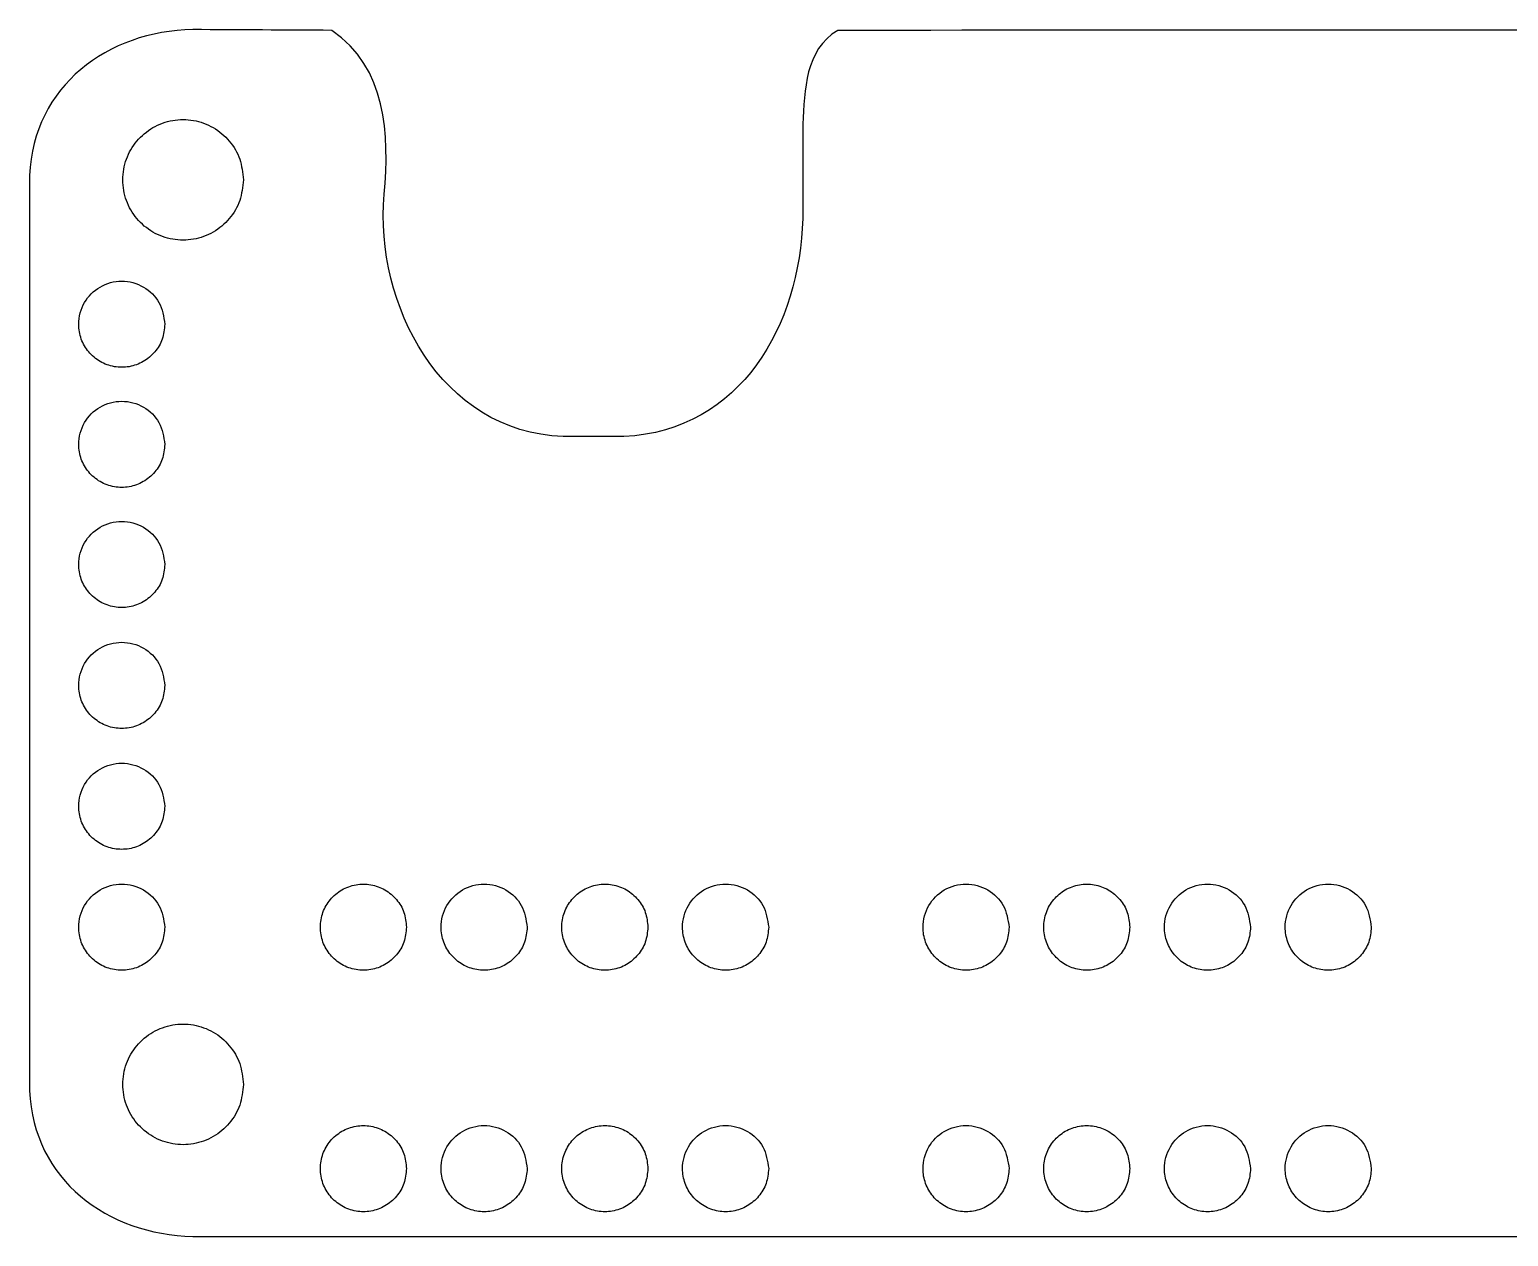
# Model space of a CAD drawing. Extents: x 95 to 331, y 960 to 1056.
# Drawn here: x 95.2 to 213, y 960 to 1056.1 of the extents above; entities that cross this region are included whole.
import ezdxf

# ---------------------------------------------------------------- set-up
doc = ezdxf.new("R2010")
doc.units = 0
doc.layers.add('drawing', color=7, linetype='CONTINUOUS')

msp = doc.modelspace()

# ---------------------------------------------------------------- linework, layer by layer
at = {"layer": 'drawing', "color": 1}
for points in [[(112.269827, 1044.101204)], [(106.013616, 1032.608542)], [(106.013616, 1023.046904)], [(106.013616, 1013.485259)], [(106.013616, 1003.861058)], [(106.013616, 994.236801)], [(106.013616, 984.612518)], [(125.262153, 984.612518)], [(134.878394, 984.612518)], [(144.494631, 984.612518)], [(154.110867, 984.612518)], [(173.262157, 984.612518)], [(182.878394, 984.612518)], [(192.494646, 984.612518)], [(202.110871, 984.612518)], [(112.269827, 972.101182)], [(125.262153, 965.394402)], [(134.878394, 965.394402)], [(144.494631, 965.394402)], [(154.110867, 965.394402)], [(173.262157, 965.394402)], [(182.878394, 965.394402)], [(192.494646, 965.394402)], [(202.110871, 965.394402)]]:
    msp.add_lwpolyline(points, close=True, dxfattribs=at)
msp.add_lwpolyline([(142.58008, 1023.664218), (137.73828, 1023.664218)], dxfattribs=at)
for points in [[(108.24805, 1056.060703), (101.47995, 1055.96041), (95.535468, 1051.572064), (95.242186, 1044.453279)], [(119.32585, 1055.99808), (115.63325, 1056.01895), (111.94065, 1056.03983), (108.24805, 1056.0607)], [(123.47682, 1042.948829), (123.92619, 1047.725269), (123.67706, 1053.013251), (119.32585, 1055.99808)], [(159.61324, 1055.99808), (156.9696, 1054.421979), (157.00256, 1051.234613), (156.82617, 1048.543124)], [(317.81641, 1056.060703), (265.08202, 1056.039833), (212.34763, 1056.018953), (159.61324, 1055.998083)], [(105.069826, 1048.258126), (105.555853, 1048.538722), (106.09163, 1048.733209), (106.644299, 1048.829752)], [(106.644299, 1048.829752), (107.189057, 1048.924913), (107.750227, 1048.924913), (108.295354, 1048.829752)], [(108.295354, 1048.829752), (108.848395, 1048.733209), (109.384925, 1048.538722), (109.869826, 1048.258127)], [(156.82617, 1048.543124), (156.82617, 1046.037265), (156.82617, 1043.531405), (156.82617, 1041.025546)], [(102.96202, 1045.75055), (103.152028, 1046.269973), (103.432723, 1046.756144), (103.787548, 1047.180407)], [(103.787548, 1047.180407), (104.147525, 1047.610828), (104.583801, 1047.977531), (105.069826, 1048.258126)], [(109.869826, 1048.258127), (110.354729, 1047.977531), (110.788005, 1047.610828), (111.152106, 1047.180405)], [(111.152106, 1047.180405), (111.510996, 1046.756144), (111.802677, 1046.269974), (111.977631, 1045.750552)], [(102.669826, 1044.101205), (102.669826, 1044.662395), (102.769253, 1045.223585), (102.96202, 1045.75055)], [(111.977631, 1045.750552), (112.155125, 1045.223587), (112.212476, 1044.662396), (112.269827, 1044.101204)], [(95.242186, 1044.453279), (95.242186, 1020.171375), (95.242186, 995.889475), (95.242186, 971.607575)], [(102.962021, 1042.451857), (102.769254, 1042.978823), (102.669826, 1043.540014), (102.669826, 1044.101205)], [(112.269827, 1044.101204), (112.212476, 1043.540013), (112.155125, 1042.978823), (111.977632, 1042.451859)], [(103.787547, 1041.022004), (103.432722, 1041.446265), (103.152028, 1041.932435), (102.962021, 1042.451857)], [(111.977632, 1042.451859), (111.802678, 1041.932436), (111.510996, 1041.446265), (111.152105, 1041.022003)], [(137.73828, 1023.664218), (127.94523, 1024.041146), (122.74985, 1034.167747), (123.47682, 1042.948829)], [(105.069828, 1039.944282), (104.583801, 1040.224877), (104.147524, 1040.591581), (103.787547, 1041.022004)], [(111.152105, 1041.022003), (110.788004, 1040.59158), (110.354729, 1040.224877), (109.869826, 1039.944282)], [(156.82617, 1041.025546), (156.58449, 1032.613576), (151.98508, 1024.143674), (142.58008, 1023.664218)], [(106.644298, 1039.372657), (106.09163, 1039.4692), (105.555854, 1039.663687), (105.069828, 1039.944282)], [(108.295354, 1039.372657), (107.750227, 1039.277495), (107.189056, 1039.277495), (106.644298, 1039.372657)], [(109.869826, 1039.944282), (109.384925, 1039.663687), (108.848395, 1039.4692), (108.295354, 1039.372657)], [(99.622952, 1034.339448), (99.918181, 1034.846353), (100.346417, 1035.274327), (100.853269, 1035.569765)], [(100.853269, 1035.569765), (101.375612, 1035.874233), (101.98145, 1036.03794), (102.584173, 1036.037984)], [(102.584173, 1036.037984), (103.186896, 1036.038028), (103.786504, 1035.874409), (104.315079, 1035.569764)], [(104.315079, 1035.569764), (104.827975, 1035.274156), (105.27399, 1034.845764), (105.545397, 1034.339447)], [(99.154732, 1032.608544), (99.155709, 1033.210819), (99.318699, 1033.817049), (99.622952, 1034.339448)], [(105.545397, 1034.339447), (105.8251, 1033.817654), (105.919359, 1033.2131), (106.013616, 1032.608542)], [(99.363495, 1031.43014), (99.225596, 1031.806369), (99.15408, 1032.206575), (99.154732, 1032.608544)], [(106.013616, 1032.608542), (105.972643, 1032.207591), (105.931668, 1031.806639), (105.804854, 1031.43014)], [(99.953307, 1030.408553), (99.699843, 1030.711747), (99.49942, 1031.059295), (99.363495, 1031.43014)], [(105.804854, 1031.43014), (105.679856, 1031.059029), (105.471457, 1030.711677), (105.215041, 1030.408555)], [(100.869453, 1029.638557), (100.52219, 1029.839013), (100.210452, 1030.100957), (99.953307, 1030.408553)], [(101.994362, 1029.230151), (101.599501, 1029.299133), (101.216715, 1029.438101), (100.869453, 1029.638557)], [(104.298895, 1029.638557), (103.95245, 1029.438082), (103.569119, 1029.299129), (103.173988, 1029.230151)], [(105.215041, 1030.408555), (104.954902, 1030.101032), (104.645341, 1029.839033), (104.298895, 1029.638557)], [(103.173988, 1029.230151), (102.784512, 1029.162161), (102.383571, 1029.162157), (101.994362, 1029.230151)], [(99.622952, 1024.77781), (99.918181, 1025.284716), (100.346417, 1025.712689), (100.853269, 1026.008127)], [(100.853269, 1026.008127), (101.375612, 1026.312595), (101.98145, 1026.476303), (102.584173, 1026.476347)], [(102.584173, 1026.476347), (103.186896, 1026.476391), (103.786504, 1026.312771), (104.315079, 1026.008126)], [(104.315079, 1026.008126), (104.827975, 1025.712518), (105.27399, 1025.284126), (105.545397, 1024.777809)], [(99.154732, 1023.046906), (99.155709, 1023.649181), (99.318699, 1024.255411), (99.622952, 1024.77781)], [(105.545397, 1024.777809), (105.8251, 1024.256017), (105.919359, 1023.651462), (106.013616, 1023.046904)], [(99.363495, 1021.868502), (99.225596, 1022.244731), (99.15408, 1022.644938), (99.154732, 1023.046906)], [(106.013616, 1023.046904), (105.972643, 1022.645953), (105.931668, 1022.245001), (105.804854, 1021.868502)], [(99.953307, 1020.846916), (99.699843, 1021.150109), (99.49942, 1021.497658), (99.363495, 1021.868502)], [(105.804854, 1021.868502), (105.679856, 1021.497391), (105.471457, 1021.150039), (105.215041, 1020.846917)], [(100.869453, 1020.076919), (100.52219, 1020.277376), (100.210452, 1020.53932), (99.953307, 1020.846916)], [(101.994362, 1019.668513), (101.599501, 1019.737495), (101.216715, 1019.876463), (100.869453, 1020.076919)], [(104.298895, 1020.07692), (103.95245, 1019.876444), (103.569119, 1019.737491), (103.173988, 1019.668513)], [(105.215041, 1020.846917), (104.954902, 1020.539394), (104.645341, 1020.277396), (104.298895, 1020.07692)], [(103.173988, 1019.668513), (102.784512, 1019.600523), (102.383571, 1019.600519), (101.994362, 1019.668513)], [(100.853269, 1016.446482), (101.375612, 1016.75095), (101.98145, 1016.914657), (102.584173, 1016.914701)], [(102.584173, 1016.914701), (103.186896, 1016.914745), (103.786504, 1016.751126), (104.315079, 1016.446481)], [(99.622952, 1015.216165), (99.918181, 1015.72307), (100.346417, 1016.151044), (100.853269, 1016.446482)], [(104.315079, 1016.446481), (104.827975, 1016.150872), (105.27399, 1015.722481), (105.545397, 1015.216164)], [(99.154732, 1013.485261), (99.155709, 1014.087536), (99.318699, 1014.693766), (99.622952, 1015.216165)], [(105.545397, 1015.216164), (105.8251, 1014.694371), (105.919359, 1014.089817), (106.013616, 1013.485259)], [(99.363495, 1012.306857), (99.225596, 1012.683086), (99.15408, 1013.083292), (99.154732, 1013.485261)], [(106.013616, 1013.485259), (105.972643, 1013.084307), (105.931668, 1012.683355), (105.804854, 1012.306856)], [(99.953307, 1011.28527), (99.699843, 1011.588464), (99.49942, 1011.936012), (99.363495, 1012.306857)], [(105.804854, 1012.306856), (105.679856, 1011.935746), (105.471457, 1011.588394), (105.215041, 1011.285272)], [(100.869453, 1010.515274), (100.52219, 1010.71573), (100.210452, 1010.977674), (99.953307, 1011.28527)], [(105.215041, 1011.285272), (104.954902, 1010.977749), (104.645341, 1010.71575), (104.298895, 1010.515274)], [(101.994362, 1010.106868), (101.599501, 1010.175849), (101.216715, 1010.314818), (100.869453, 1010.515274)], [(103.173988, 1010.106868), (102.784512, 1010.038877), (102.383571, 1010.038874), (101.994362, 1010.106868)], [(104.298895, 1010.515274), (103.95245, 1010.314799), (103.569119, 1010.175846), (103.173988, 1010.106868)], [(100.853269, 1006.822281), (101.375612, 1007.12675), (101.98145, 1007.290457), (102.584173, 1007.290501)], [(102.584173, 1007.290501), (103.186896, 1007.290545), (103.786504, 1007.126925), (104.315079, 1006.822281)], [(99.622952, 1005.591965), (99.918181, 1006.09887), (100.346417, 1006.526843), (100.853269, 1006.822281)], [(104.315079, 1006.822281), (104.827975, 1006.526672), (105.27399, 1006.098281), (105.545397, 1005.591964)], [(99.154732, 1003.86106), (99.155709, 1004.463335), (99.318699, 1005.069565), (99.622952, 1005.591965)], [(105.545397, 1005.591964), (105.8251, 1005.070171), (105.919359, 1004.465616), (106.013616, 1003.861058)], [(99.363495, 1002.682656), (99.225596, 1003.058885), (99.15408, 1003.459092), (99.154732, 1003.86106)], [(106.013616, 1003.861058), (105.972643, 1003.460107), (105.931668, 1003.059155), (105.804854, 1002.682656)], [(99.953307, 1001.66107), (99.699843, 1001.964264), (99.49942, 1002.311812), (99.363495, 1002.682656)], [(105.804854, 1002.682656), (105.679856, 1002.311546), (105.471457, 1001.964193), (105.215041, 1001.661072)], [(100.869453, 1000.891074), (100.52219, 1001.09153), (100.210452, 1001.353474), (99.953307, 1001.66107)], [(105.215041, 1001.661072), (104.954902, 1001.353548), (104.645341, 1001.09155), (104.298895, 1000.891074)], [(101.994362, 1000.482668), (101.599501, 1000.551649), (101.216715, 1000.690618), (100.869453, 1000.891074)], [(103.173988, 1000.482668), (102.784512, 1000.414677), (102.383571, 1000.414673), (101.994362, 1000.482668)], [(104.298895, 1000.891074), (103.95245, 1000.690599), (103.569119, 1000.551646), (103.173988, 1000.482668)], [(99.622952, 995.967708), (99.918181, 996.474613), (100.346417, 996.902586), (100.853269, 997.198024)], [(100.853269, 997.198024), (101.375612, 997.502493), (101.98145, 997.6662), (102.584173, 997.666244)], [(102.584173, 997.666244), (103.186896, 997.666288), (103.786504, 997.502668), (104.315079, 997.198024)], [(104.315079, 997.198024), (104.827975, 996.902415), (105.27399, 996.474024), (105.545397, 995.967707)], [(99.154732, 994.236803), (99.155709, 994.839078), (99.318699, 995.445308), (99.622952, 995.967708)], [(105.545397, 995.967707), (105.8251, 995.445914), (105.919359, 994.841359), (106.013616, 994.236801)], [(99.363495, 993.058399), (99.225596, 993.434628), (99.15408, 993.834835), (99.154732, 994.236803)], [(106.013616, 994.236801), (105.972643, 993.83585), (105.931668, 993.434898), (105.804854, 993.058399)], [(99.953307, 992.036813), (99.699843, 992.340007), (99.49942, 992.687555), (99.363495, 993.058399)], [(105.804854, 993.058399), (105.679856, 992.687289), (105.471457, 992.339936), (105.215041, 992.036815)], [(100.869453, 991.266817), (100.52219, 991.467273), (100.210452, 991.729217), (99.953307, 992.036813)], [(105.215041, 992.036815), (104.954902, 991.729291), (104.645341, 991.467293), (104.298895, 991.266817)], [(101.994362, 990.858411), (101.599501, 990.927392), (101.216715, 991.066361), (100.869453, 991.266817)], [(103.173988, 990.858411), (102.784512, 990.79042), (102.383571, 990.790416), (101.994362, 990.858411)], [(104.298895, 991.266817), (103.95245, 991.066342), (103.569119, 990.927389), (103.173988, 990.858411)], [(99.622952, 986.343424), (99.918181, 986.850329), (100.346417, 987.278303), (100.853269, 987.573741)], [(100.853269, 987.573741), (101.375612, 987.878209), (101.98145, 988.041916), (102.584173, 988.04196)], [(102.584173, 988.04196), (103.186896, 988.042005), (103.786504, 987.878385), (104.315079, 987.57374)], [(104.315079, 987.57374), (104.827975, 987.278132), (105.27399, 986.84974), (105.545397, 986.343423)], [(119.201845, 986.812507), (119.459038, 987.12003), (119.770742, 987.382027), (120.117992, 987.582503)], [(120.117992, 987.582503), (120.465242, 987.782978), (120.848037, 987.921933), (121.2429, 987.99091)], [(121.2429, 987.99091), (121.632113, 988.058899), (122.03305, 988.058899), (122.422525, 987.99091)], [(122.422525, 987.99091), (122.817655, 987.921933), (123.200988, 987.782978), (123.547434, 987.582502)], [(123.547434, 987.582502), (123.893879, 987.382027), (124.203438, 987.120031), (124.463576, 986.812509)], [(128.48773, 986.343424), (128.78296, 986.850329), (129.211197, 987.278303), (129.718049, 987.573741)], [(129.718049, 987.573741), (130.240392, 987.878209), (130.846229, 988.041916), (131.448951, 988.04196)], [(131.448951, 988.04196), (132.051675, 988.042005), (132.651284, 987.878385), (133.179859, 987.57374)], [(133.179859, 987.57374), (133.692755, 987.278132), (134.138768, 986.84974), (134.410175, 986.343423)], [(138.434323, 986.812507), (138.691515, 987.12003), (139.00322, 987.382027), (139.350469, 987.582503)], [(139.350469, 987.582503), (139.697719, 987.782978), (140.080514, 987.921933), (140.475378, 987.99091)], [(140.475378, 987.99091), (140.86459, 988.058899), (141.265528, 988.058899), (141.655003, 987.99091)], [(141.655003, 987.99091), (142.050133, 987.921933), (142.433465, 987.782978), (142.779911, 987.582502)], [(142.779911, 987.582502), (143.126356, 987.382027), (143.435915, 987.120031), (143.696054, 986.812509)], [(147.720204, 986.343424), (148.015433, 986.850329), (148.443671, 987.278303), (148.950522, 987.573741)], [(148.950522, 987.573741), (149.472866, 987.878209), (150.078703, 988.041916), (150.681425, 988.04196)], [(150.681425, 988.04196), (151.284149, 988.042005), (151.883758, 987.878385), (152.412332, 987.57374)], [(152.412332, 987.57374), (152.925229, 987.278132), (153.371242, 986.84974), (153.642649, 986.343423)], [(166.871493, 986.343424), (167.166723, 986.850329), (167.59496, 987.278303), (168.101812, 987.573741)], [(168.101812, 987.573741), (168.624155, 987.878209), (169.229992, 988.041916), (169.832714, 988.04196)], [(169.832714, 988.04196), (170.435438, 988.042005), (171.035047, 987.878385), (171.563622, 987.57374)], [(171.563622, 987.57374), (172.076518, 987.278132), (172.522531, 986.84974), (172.793938, 986.343423)], [(176.818086, 986.812507), (177.075278, 987.12003), (177.386983, 987.382027), (177.734233, 987.582503)], [(177.734233, 987.582503), (178.081482, 987.782978), (178.464277, 987.921933), (178.859141, 987.99091)], [(178.859141, 987.99091), (179.248353, 988.058899), (179.649291, 988.058899), (180.038766, 987.99091)], [(180.038766, 987.99091), (180.433896, 987.921933), (180.817228, 987.782978), (181.163674, 987.582502)], [(181.163674, 987.582502), (181.510119, 987.382027), (181.819678, 987.120031), (182.079817, 986.812509)], [(186.103982, 986.343424), (186.399212, 986.850329), (186.827449, 987.278303), (187.334301, 987.573741)], [(187.334301, 987.573741), (187.856644, 987.878209), (188.462481, 988.041916), (189.065203, 988.04196)], [(189.065203, 988.04196), (189.667927, 988.042005), (190.267536, 987.878385), (190.796111, 987.57374)], [(190.796111, 987.57374), (191.309007, 987.278132), (191.75502, 986.84974), (192.026427, 986.343423)], [(195.720207, 986.343424), (196.015437, 986.850329), (196.443675, 987.278303), (196.950526, 987.573741)], [(196.950526, 987.573741), (197.47287, 987.878209), (198.078706, 988.041916), (198.681429, 988.04196)], [(198.681429, 988.04196), (199.284152, 988.042005), (199.883762, 987.878385), (200.412336, 987.57374)], [(200.412336, 987.57374), (200.925233, 987.278132), (201.371246, 986.84974), (201.642652, 986.343423)], [(99.154732, 984.61252), (99.155709, 985.214795), (99.318699, 985.821025), (99.622952, 986.343424)], [(105.545397, 986.343423), (105.8251, 985.82163), (105.919359, 985.217076), (106.013616, 984.612518)], [(118.612031, 985.790922), (118.747786, 986.162033), (118.948334, 986.509386), (119.201845, 986.812507)], [(124.463576, 986.812509), (124.719993, 986.509387), (124.928393, 986.162033), (125.053392, 985.790921)], [(128.019509, 984.61252), (128.020486, 985.214795), (128.183477, 985.821025), (128.48773, 986.343424)], [(134.410175, 986.343423), (134.689877, 985.82163), (134.784136, 985.217076), (134.878394, 984.612518)], [(137.844509, 985.790922), (137.980263, 986.162033), (138.180812, 986.509386), (138.434323, 986.812507)], [(143.696054, 986.812509), (143.95247, 986.509387), (144.16087, 986.162033), (144.285869, 985.790921)], [(147.251983, 984.61252), (147.25296, 985.214795), (147.41595, 985.821025), (147.720204, 986.343424)], [(153.642649, 986.343423), (153.922351, 985.82163), (154.01661, 985.217076), (154.110867, 984.612518)], [(166.403272, 984.61252), (166.404249, 985.214795), (166.56724, 985.821025), (166.871493, 986.343424)], [(172.793938, 986.343423), (173.07364, 985.82163), (173.167899, 985.217076), (173.262157, 984.612518)], [(176.228272, 985.790922), (176.364027, 986.162033), (176.564575, 986.509386), (176.818086, 986.812507)], [(182.079817, 986.812509), (182.336233, 986.509387), (182.544633, 986.162033), (182.669632, 985.790921)], [(185.635761, 984.61252), (185.636738, 985.214795), (185.799729, 985.821025), (186.103982, 986.343424)], [(192.026427, 986.343423), (192.306129, 985.82163), (192.400388, 985.217076), (192.494646, 984.612518)], [(195.251987, 984.61252), (195.252964, 985.214795), (195.415954, 985.821025), (195.720207, 986.343424)], [(201.642652, 986.343423), (201.922355, 985.82163), (202.016614, 985.217076), (202.110871, 984.612518)], [(118.403268, 984.61252), (118.403268, 985.013471), (118.474305, 985.414423), (118.612031, 985.790922)], [(125.053392, 985.790921), (125.180205, 985.414423), (125.221179, 985.013473), (125.262153, 984.612518)], [(137.635745, 984.61252), (137.635746, 985.013471), (137.706783, 985.414423), (137.844509, 985.790922)], [(144.285869, 985.790921), (144.412683, 985.414423), (144.453657, 985.013473), (144.494631, 984.612518)], [(176.019509, 984.61252), (176.019509, 985.013471), (176.090546, 985.414423), (176.228272, 985.790922)], [(182.669632, 985.790921), (182.796446, 985.414423), (182.83742, 985.013473), (182.878394, 984.612518)], [(99.363495, 983.434116), (99.225596, 983.810345), (99.15408, 984.210551), (99.154732, 984.61252)], [(106.013616, 984.612518), (105.972643, 984.211567), (105.931668, 983.810615), (105.804854, 983.434116)], [(118.612032, 983.434116), (118.474305, 983.810615), (118.403268, 984.211567), (118.403268, 984.61252)], [(125.262153, 984.612518), (125.221179, 984.211567), (125.180205, 983.810615), (125.053391, 983.434116)], [(128.228272, 983.434116), (128.090373, 983.810345), (128.018857, 984.210551), (128.019509, 984.61252)], [(134.878394, 984.612518), (134.83742, 984.211567), (134.796446, 983.810615), (134.669632, 983.434116)], [(137.844509, 983.434116), (137.706783, 983.810615), (137.635745, 984.211567), (137.635745, 984.61252)], [(144.494631, 984.612518), (144.453657, 984.211567), (144.412683, 983.810615), (144.285869, 983.434116)], [(147.460746, 983.434116), (147.322847, 983.810345), (147.251331, 984.210551), (147.251983, 984.61252)], [(154.110867, 984.612518), (154.069894, 984.211567), (154.028919, 983.810615), (153.902106, 983.434116)], [(166.612036, 983.434116), (166.474136, 983.810345), (166.40262, 984.210551), (166.403272, 984.61252)], [(173.262157, 984.612518), (173.221183, 984.211567), (173.180209, 983.810615), (173.053396, 983.434116)], [(176.228272, 983.434116), (176.090546, 983.810615), (176.019509, 984.211567), (176.019509, 984.61252)], [(182.878394, 984.612518), (182.83742, 984.211567), (182.796446, 983.810615), (182.669632, 983.434116)], [(185.844524, 983.434116), (185.706625, 983.810345), (185.635109, 984.210551), (185.635761, 984.61252)], [(192.494646, 984.612518), (192.453672, 984.211567), (192.412698, 983.810615), (192.285884, 983.434116)], [(195.46075, 983.434116), (195.322851, 983.810345), (195.251335, 984.210551), (195.251987, 984.61252)], [(202.110871, 984.612518), (202.069897, 984.211567), (202.028923, 983.810615), (201.90211, 983.434116)], [(99.953307, 982.41253), (99.699843, 982.715723), (99.49942, 983.063271), (99.363495, 983.434116)], [(100.869453, 981.642533), (100.52219, 981.84299), (100.210452, 982.104933), (99.953307, 982.41253)], [(105.215041, 982.412531), (104.954902, 982.105008), (104.645341, 981.843009), (104.298895, 981.642533)], [(105.804854, 983.434116), (105.679856, 983.063005), (105.471457, 982.715653), (105.215041, 982.412531)], [(119.201846, 982.412532), (118.948335, 982.715653), (118.747786, 983.063005), (118.612032, 983.434116)], [(120.117992, 981.642536), (119.770742, 981.843012), (119.459038, 982.105009), (119.201846, 982.412532)], [(124.463578, 982.412532), (124.203438, 982.105009), (123.893878, 981.843012), (123.547432, 981.642535)], [(125.053391, 983.434116), (124.928392, 983.063005), (124.719993, 982.715653), (124.463578, 982.412532)], [(128.818084, 982.412532), (128.56462, 982.715726), (128.364198, 983.063273), (128.228272, 983.434116)], [(129.73423, 981.642534), (129.386968, 981.842991), (129.075229, 982.104936), (128.818084, 982.412532)], [(134.079821, 982.412531), (133.819682, 982.105008), (133.51012, 981.843009), (133.163673, 981.642533)], [(134.669632, 983.434116), (134.544634, 983.063005), (134.336236, 982.715653), (134.079821, 982.412531)], [(138.434323, 982.412532), (138.180812, 982.715653), (137.980264, 983.063005), (137.844509, 983.434116)], [(139.350469, 981.642536), (139.00322, 981.843012), (138.691515, 982.105009), (138.434323, 982.412532)], [(143.696055, 982.412532), (143.435916, 982.105009), (143.126356, 981.843012), (142.779909, 981.642535)], [(144.285869, 983.434116), (144.16087, 983.063005), (143.952471, 982.715653), (143.696055, 982.412532)], [(148.050558, 982.412532), (147.797094, 982.715726), (147.596671, 983.063273), (147.460746, 983.434116)], [(148.966704, 981.642534), (148.619441, 981.842991), (148.307703, 982.104936), (148.050558, 982.412532)], [(153.312294, 982.412531), (153.052155, 982.105008), (152.742594, 981.843009), (152.396147, 981.642533)], [(153.902106, 983.434116), (153.777108, 983.063005), (153.56871, 982.715653), (153.312294, 982.412531)], [(167.201847, 982.412532), (166.948383, 982.715726), (166.747961, 983.063273), (166.612036, 983.434116)], [(168.117993, 981.642534), (167.770731, 981.842991), (167.458992, 982.104936), (167.201847, 982.412532)], [(172.463584, 982.412531), (172.203445, 982.105008), (171.893883, 981.843009), (171.547436, 981.642533)], [(173.053396, 983.434116), (172.928397, 983.063005), (172.72, 982.715653), (172.463584, 982.412531)], [(176.818086, 982.412532), (176.564575, 982.715653), (176.364027, 983.063005), (176.228272, 983.434116)], [(177.734233, 981.642536), (177.386983, 981.843012), (177.075278, 982.105009), (176.818086, 982.412532)], [(182.079818, 982.412532), (181.819679, 982.105009), (181.510119, 981.843012), (181.163672, 981.642535)], [(182.669632, 983.434116), (182.544633, 983.063005), (182.336234, 982.715653), (182.079818, 982.412532)], [(186.434336, 982.412532), (186.180872, 982.715726), (185.98045, 983.063273), (185.844524, 983.434116)], [(187.350482, 981.642534), (187.003219, 981.842991), (186.691481, 982.104936), (186.434336, 982.412532)], [(191.696073, 982.412531), (191.435934, 982.105008), (191.126372, 981.843009), (190.779925, 981.642533)], [(192.285884, 983.434116), (192.160886, 983.063005), (191.952488, 982.715653), (191.696073, 982.412531)], [(196.050562, 982.412532), (195.797097, 982.715726), (195.596675, 983.063273), (195.46075, 983.434116)], [(196.966707, 981.642534), (196.619445, 981.842991), (196.307706, 982.104936), (196.050562, 982.412532)], [(201.312298, 982.412531), (201.052159, 982.105008), (200.742597, 981.843009), (200.396151, 981.642533)], [(201.90211, 983.434116), (201.777112, 983.063005), (201.568714, 982.715653), (201.312298, 982.412531)], [(101.994362, 981.234127), (101.599501, 981.303109), (101.216715, 981.442077), (100.869453, 981.642533)], [(103.173988, 981.234127), (102.784512, 981.166137), (102.383571, 981.166133), (101.994362, 981.234127)], [(104.298895, 981.642533), (103.95245, 981.442058), (103.569119, 981.303105), (103.173988, 981.234127)], [(121.242901, 981.234127), (120.848037, 981.303104), (120.465242, 981.44206), (120.117992, 981.642536)], [(122.422526, 981.234127), (122.033051, 981.166137), (121.632113, 981.166137), (121.242901, 981.234127)], [(123.547432, 981.642535), (123.200986, 981.442059), (122.817655, 981.303104), (122.422526, 981.234127)], [(130.859139, 981.234127), (130.464279, 981.303109), (130.081492, 981.442077), (129.73423, 981.642534)], [(132.038766, 981.234127), (131.649289, 981.166137), (131.248349, 981.166133), (130.859139, 981.234127)], [(133.163673, 981.642533), (132.817227, 981.442058), (132.433896, 981.303105), (132.038766, 981.234127)], [(140.475378, 981.234127), (140.080514, 981.303104), (139.697719, 981.44206), (139.350469, 981.642536)], [(141.655004, 981.234127), (141.265529, 981.166137), (140.86459, 981.166137), (140.475378, 981.234127)], [(142.779909, 981.642535), (142.433464, 981.442059), (142.050133, 981.303104), (141.655004, 981.234127)], [(150.091613, 981.234127), (149.696752, 981.303109), (149.313966, 981.442077), (148.966704, 981.642534)], [(151.271239, 981.234127), (150.881763, 981.166137), (150.480822, 981.166133), (150.091613, 981.234127)], [(152.396147, 981.642533), (152.049701, 981.442058), (151.66637, 981.303105), (151.271239, 981.234127)], [(169.242903, 981.234127), (168.848042, 981.303109), (168.465256, 981.442077), (168.117993, 981.642534)], [(170.422529, 981.234127), (170.033052, 981.166137), (169.632112, 981.166133), (169.242903, 981.234127)], [(171.547436, 981.642533), (171.20099, 981.442058), (170.817659, 981.303105), (170.422529, 981.234127)], [(178.859141, 981.234127), (178.464277, 981.303104), (178.081482, 981.44206), (177.734233, 981.642536)], [(180.038767, 981.234127), (179.649292, 981.166137), (179.248354, 981.166137), (178.859141, 981.234127)], [(181.163672, 981.642535), (180.817227, 981.442059), (180.433896, 981.303104), (180.038767, 981.234127)], [(188.475391, 981.234127), (188.080531, 981.303109), (187.697744, 981.442077), (187.350482, 981.642534)], [(189.655018, 981.234127), (189.265541, 981.166137), (188.864601, 981.166133), (188.475391, 981.234127)], [(190.779925, 981.642533), (190.433479, 981.442058), (190.050148, 981.303105), (189.655018, 981.234127)], [(198.091617, 981.234127), (197.696756, 981.303109), (197.31397, 981.442077), (196.966707, 981.642534)], [(199.271243, 981.234127), (198.881767, 981.166137), (198.480826, 981.166133), (198.091617, 981.234127)], [(200.396151, 981.642533), (200.049705, 981.442058), (199.666374, 981.303105), (199.271243, 981.234127)], [(105.069826, 976.258103), (105.555853, 976.538699), (106.09163, 976.733187), (106.644299, 976.829729)], [(106.644299, 976.829729), (107.189057, 976.924891), (107.750227, 976.924891), (108.295354, 976.829729)], [(108.295354, 976.829729), (108.848395, 976.733187), (109.384925, 976.538699), (109.869826, 976.258104)], [(103.787548, 975.180384), (104.147525, 975.610806), (104.583801, 975.977508), (105.069826, 976.258103)], [(109.869826, 976.258104), (110.354729, 975.977509), (110.788005, 975.610805), (111.152106, 975.180382)], [(102.96202, 973.750527), (103.152028, 974.269951), (103.432723, 974.756122), (103.787548, 975.180384)], [(111.152106, 975.180382), (111.510996, 974.756121), (111.802677, 974.269952), (111.977631, 973.75053)], [(102.669826, 972.101183), (102.669826, 972.662373), (102.769253, 973.223563), (102.96202, 973.750527)], [(111.977631, 973.75053), (112.155125, 973.223564), (112.212476, 972.662374), (112.269827, 972.101182)], [(102.962021, 970.451834), (102.769254, 970.9788), (102.669826, 971.539991), (102.669826, 972.101183)], [(112.269827, 972.101182), (112.212476, 971.53999), (112.155125, 970.9788), (111.977632, 970.451836)], [(95.242186, 971.607575), (95.536808, 964.511855), (101.45484, 960.137505), (108.24805, 960.000155)], [(103.787547, 969.021981), (103.432722, 969.446243), (103.152028, 969.932412), (102.962021, 970.451834)], [(111.977632, 970.451836), (111.802678, 969.932413), (111.510996, 969.446243), (111.152105, 969.02198)], [(105.069828, 967.944259), (104.583801, 968.224855), (104.147524, 968.591558), (103.787547, 969.021981)], [(111.152105, 969.02198), (110.788004, 968.591558), (110.354729, 968.224854), (109.869826, 967.944259)], [(119.201845, 967.594388), (119.459038, 967.901911), (119.770742, 968.163908), (120.117992, 968.364384)], [(120.117992, 968.364384), (120.465242, 968.564861), (120.848037, 968.703817), (121.2429, 968.772794)], [(121.2429, 968.772794), (121.632113, 968.840784), (122.03305, 968.840784), (122.422525, 968.772794)], [(122.422525, 968.772794), (122.817655, 968.703816), (123.200988, 968.56486), (123.547434, 968.364384)], [(123.547434, 968.364384), (123.893879, 968.163908), (124.203438, 967.901912), (124.463576, 967.59439)], [(128.48773, 967.125306), (128.78296, 967.632212), (129.211197, 968.060186), (129.718049, 968.355624)], [(129.718049, 968.355624), (130.240392, 968.660093), (130.846229, 968.823799), (131.448951, 968.823843)], [(131.448951, 968.823843), (132.051675, 968.823887), (132.651284, 968.660268), (133.179859, 968.355624)], [(133.179859, 968.355624), (133.692755, 968.060016), (134.138768, 967.631625), (134.410175, 967.125307)], [(138.434323, 967.594388), (138.691515, 967.901911), (139.00322, 968.163908), (139.350469, 968.364384)], [(139.350469, 968.364384), (139.697719, 968.564861), (140.080514, 968.703817), (140.475378, 968.772794)], [(140.475378, 968.772794), (140.86459, 968.840784), (141.265528, 968.840784), (141.655003, 968.772794)], [(141.655003, 968.772794), (142.050133, 968.703816), (142.433465, 968.56486), (142.779911, 968.364384)], [(142.779911, 968.364384), (143.126356, 968.163908), (143.435915, 967.901912), (143.696054, 967.59439)], [(147.720204, 967.125306), (148.015433, 967.632212), (148.443671, 968.060186), (148.950522, 968.355624)], [(148.950522, 968.355624), (149.472866, 968.660093), (150.078703, 968.823799), (150.681425, 968.823843)], [(150.681425, 968.823843), (151.284149, 968.823887), (151.883758, 968.660268), (152.412332, 968.355624)], [(152.412332, 968.355624), (152.925229, 968.060016), (153.371242, 967.631625), (153.642649, 967.125307)], [(166.871493, 967.125306), (167.166723, 967.632212), (167.59496, 968.060186), (168.101812, 968.355624)], [(168.101812, 968.355624), (168.624155, 968.660093), (169.229992, 968.823799), (169.832714, 968.823843)], [(169.832714, 968.823843), (170.435438, 968.823887), (171.035047, 968.660268), (171.563622, 968.355624)], [(171.563622, 968.355624), (172.076518, 968.060016), (172.522531, 967.631625), (172.793938, 967.125307)], [(176.818086, 967.594388), (177.075278, 967.901911), (177.386983, 968.163908), (177.734233, 968.364384)], [(177.734233, 968.364384), (178.081482, 968.564861), (178.464277, 968.703817), (178.859141, 968.772794)], [(178.859141, 968.772794), (179.248353, 968.840784), (179.649291, 968.840784), (180.038766, 968.772794)], [(180.038766, 968.772794), (180.433896, 968.703816), (180.817228, 968.56486), (181.163674, 968.364384)], [(181.163674, 968.364384), (181.510119, 968.163908), (181.819678, 967.901912), (182.079817, 967.59439)], [(186.103982, 967.125306), (186.399212, 967.632212), (186.827449, 968.060186), (187.334301, 968.355624)], [(187.334301, 968.355624), (187.856644, 968.660093), (188.462481, 968.823799), (189.065203, 968.823843)], [(189.065203, 968.823843), (189.667927, 968.823887), (190.267536, 968.660268), (190.796111, 968.355624)], [(190.796111, 968.355624), (191.309007, 968.060016), (191.75502, 967.631625), (192.026427, 967.125307)], [(195.720207, 967.125306), (196.015437, 967.632212), (196.443675, 968.060186), (196.950526, 968.355624)], [(196.950526, 968.355624), (197.47287, 968.660093), (198.078706, 968.823799), (198.681429, 968.823843)], [(198.681429, 968.823843), (199.284152, 968.823887), (199.883762, 968.660268), (200.412336, 968.355624)], [(200.412336, 968.355624), (200.925233, 968.060016), (201.371246, 967.631625), (201.642652, 967.125307)], [(106.644298, 967.372634), (106.09163, 967.469177), (105.555854, 967.663664), (105.069828, 967.944259)], [(108.295354, 967.372634), (107.750227, 967.277473), (107.189056, 967.277473), (106.644298, 967.372634)], [(109.869826, 967.944259), (109.384925, 967.663664), (108.848395, 967.469177), (108.295354, 967.372634)], [(118.612031, 966.572804), (118.747786, 966.943914), (118.948334, 967.291267), (119.201845, 967.594388)], [(124.463576, 967.59439), (124.719993, 967.291268), (124.928393, 966.943914), (125.053392, 966.572802)], [(128.019509, 965.394401), (128.020486, 965.996676), (128.183477, 966.602906), (128.48773, 967.125306)], [(134.410175, 967.125307), (134.689877, 966.603513), (134.784136, 965.998957), (134.878394, 965.394402)], [(137.844509, 966.572804), (137.980263, 966.943914), (138.180812, 967.291267), (138.434323, 967.594388)], [(143.696054, 967.59439), (143.95247, 967.291268), (144.16087, 966.943914), (144.285869, 966.572802)], [(147.251983, 965.394401), (147.25296, 965.996676), (147.41595, 966.602906), (147.720204, 967.125306)], [(153.642649, 967.125307), (153.922351, 966.603513), (154.01661, 965.998957), (154.110867, 965.394402)], [(166.403272, 965.394401), (166.404249, 965.996676), (166.56724, 966.602906), (166.871493, 967.125306)], [(172.793938, 967.125307), (173.07364, 966.603513), (173.167899, 965.998957), (173.262157, 965.394402)], [(176.228272, 966.572804), (176.364027, 966.943914), (176.564575, 967.291267), (176.818086, 967.594388)], [(182.079817, 967.59439), (182.336233, 967.291268), (182.544633, 966.943914), (182.669632, 966.572802)], [(185.635761, 965.394401), (185.636738, 965.996676), (185.799729, 966.602906), (186.103982, 967.125306)], [(192.026427, 967.125307), (192.306129, 966.603513), (192.400388, 965.998957), (192.494646, 965.394402)], [(195.251987, 965.394401), (195.252964, 965.996676), (195.415954, 966.602906), (195.720207, 967.125306)], [(201.642652, 967.125307), (201.922355, 966.603513), (202.016614, 965.998957), (202.110871, 965.394402)], [(118.403268, 965.394403), (118.403268, 965.795355), (118.474305, 966.196305), (118.612031, 966.572804)], [(125.053392, 966.572802), (125.180205, 966.196304), (125.221179, 965.795354), (125.262153, 965.394402)], [(137.635745, 965.394403), (137.635746, 965.795355), (137.706783, 966.196305), (137.844509, 966.572804)], [(144.285869, 966.572802), (144.412683, 966.196304), (144.453657, 965.795354), (144.494631, 965.394402)], [(176.019509, 965.394403), (176.019509, 965.795355), (176.090546, 966.196305), (176.228272, 966.572804)], [(182.669632, 966.572802), (182.796446, 966.196304), (182.83742, 965.795354), (182.878394, 965.394402)], [(118.612032, 964.215997), (118.474305, 964.592497), (118.403268, 964.99345), (118.403268, 965.394403)], [(125.262153, 965.394402), (125.221179, 964.993448), (125.180205, 964.592496), (125.053391, 964.215997)], [(128.228272, 964.215997), (128.090373, 964.592226), (128.018857, 964.992432), (128.019509, 965.394401)], [(134.878394, 965.394402), (134.83742, 964.993448), (134.796446, 964.592496), (134.669632, 964.215997)], [(137.844509, 964.215997), (137.706783, 964.592497), (137.635745, 964.99345), (137.635745, 965.394403)], [(144.494631, 965.394402), (144.453657, 964.993448), (144.412683, 964.592496), (144.285869, 964.215997)], [(147.460746, 964.215997), (147.322847, 964.592226), (147.251331, 964.992432), (147.251983, 965.394401)], [(154.110867, 965.394402), (154.069894, 964.993448), (154.028919, 964.592496), (153.902106, 964.215997)], [(166.612036, 964.215997), (166.474136, 964.592226), (166.40262, 964.992432), (166.403272, 965.394401)], [(173.262157, 965.394402), (173.221183, 964.993448), (173.180209, 964.592496), (173.053396, 964.215997)], [(176.228272, 964.215997), (176.090546, 964.592497), (176.019509, 964.99345), (176.019509, 965.394403)], [(182.878394, 965.394402), (182.83742, 964.993448), (182.796446, 964.592496), (182.669632, 964.215997)], [(185.844524, 964.215997), (185.706625, 964.592226), (185.635109, 964.992432), (185.635761, 965.394401)], [(192.494646, 965.394402), (192.453672, 964.993448), (192.412698, 964.592496), (192.285884, 964.215997)], [(195.46075, 964.215997), (195.322851, 964.592226), (195.251335, 964.992432), (195.251987, 965.394401)], [(202.110871, 965.394402), (202.069897, 964.993448), (202.028923, 964.592496), (201.90211, 964.215997)], [(119.201846, 963.194413), (118.948335, 963.497534), (118.747786, 963.844886), (118.612032, 964.215997)], [(125.053391, 964.215997), (124.928392, 963.844886), (124.719993, 963.497534), (124.463578, 963.194413)], [(128.818084, 963.194414), (128.56462, 963.497607), (128.364198, 963.845154), (128.228272, 964.215997)], [(134.669632, 964.215997), (134.544634, 963.844886), (134.336236, 963.497534), (134.079821, 963.194413)], [(138.434323, 963.194413), (138.180812, 963.497534), (137.980264, 963.844886), (137.844509, 964.215997)], [(144.285869, 964.215997), (144.16087, 963.844886), (143.952471, 963.497534), (143.696055, 963.194413)], [(148.050558, 963.194414), (147.797094, 963.497607), (147.596671, 963.845154), (147.460746, 964.215997)], [(153.902106, 964.215997), (153.777108, 963.844886), (153.56871, 963.497534), (153.312294, 963.194413)], [(167.201847, 963.194414), (166.948383, 963.497607), (166.747961, 963.845154), (166.612036, 964.215997)], [(173.053396, 964.215997), (172.928397, 963.844886), (172.72, 963.497534), (172.463584, 963.194413)], [(176.818086, 963.194413), (176.564575, 963.497534), (176.364027, 963.844886), (176.228272, 964.215997)], [(182.669632, 964.215997), (182.544633, 963.844886), (182.336234, 963.497534), (182.079818, 963.194413)], [(186.434336, 963.194414), (186.180872, 963.497607), (185.98045, 963.845154), (185.844524, 964.215997)], [(192.285884, 964.215997), (192.160886, 963.844886), (191.952488, 963.497534), (191.696073, 963.194413)], [(196.050562, 963.194414), (195.797097, 963.497607), (195.596675, 963.845154), (195.46075, 964.215997)], [(201.90211, 964.215997), (201.777112, 963.844886), (201.568714, 963.497534), (201.312298, 963.194413)], [(120.117992, 962.424418), (119.770742, 962.624893), (119.459038, 962.88689), (119.201846, 963.194413)], [(121.242901, 962.016011), (120.848037, 962.084987), (120.465242, 962.223942), (120.117992, 962.424418)], [(123.547432, 962.424417), (123.200986, 962.223942), (122.817655, 962.084987), (122.422526, 962.016011)], [(124.463578, 963.194413), (124.203438, 962.88689), (123.893878, 962.624893), (123.547432, 962.424417)], [(129.73423, 962.424417), (129.386968, 962.624874), (129.075229, 962.886818), (128.818084, 963.194414)], [(130.859139, 962.016009), (130.464279, 962.084991), (130.081492, 962.223961), (129.73423, 962.424417)], [(133.163673, 962.424417), (132.817227, 962.223942), (132.433896, 962.084987), (132.038766, 962.016009)], [(134.079821, 963.194413), (133.819682, 962.88689), (133.51012, 962.624893), (133.163673, 962.424417)], [(139.350469, 962.424418), (139.00322, 962.624893), (138.691515, 962.88689), (138.434323, 963.194413)], [(140.475378, 962.016011), (140.080514, 962.084987), (139.697719, 962.223942), (139.350469, 962.424418)], [(142.779909, 962.424417), (142.433464, 962.223942), (142.050133, 962.084987), (141.655004, 962.016011)], [(143.696055, 963.194413), (143.435916, 962.88689), (143.126356, 962.624893), (142.779909, 962.424417)], [(148.966704, 962.424417), (148.619441, 962.624874), (148.307703, 962.886818), (148.050558, 963.194414)], [(150.091613, 962.016009), (149.696752, 962.084991), (149.313966, 962.223961), (148.966704, 962.424417)], [(152.396147, 962.424417), (152.049701, 962.223942), (151.66637, 962.084987), (151.271239, 962.016009)], [(153.312294, 963.194413), (153.052155, 962.88689), (152.742594, 962.624893), (152.396147, 962.424417)], [(168.117993, 962.424417), (167.770731, 962.624874), (167.458992, 962.886818), (167.201847, 963.194414)], [(169.242903, 962.016009), (168.848042, 962.084991), (168.465256, 962.223961), (168.117993, 962.424417)], [(171.547436, 962.424417), (171.20099, 962.223942), (170.817659, 962.084987), (170.422529, 962.016009)], [(172.463584, 963.194413), (172.203445, 962.88689), (171.893883, 962.624893), (171.547436, 962.424417)], [(177.734233, 962.424418), (177.386983, 962.624893), (177.075278, 962.88689), (176.818086, 963.194413)], [(178.859141, 962.016011), (178.464277, 962.084987), (178.081482, 962.223942), (177.734233, 962.424418)], [(181.163672, 962.424417), (180.817227, 962.223942), (180.433896, 962.084987), (180.038767, 962.016011)], [(182.079818, 963.194413), (181.819679, 962.88689), (181.510119, 962.624893), (181.163672, 962.424417)], [(187.350482, 962.424417), (187.003219, 962.624874), (186.691481, 962.886818), (186.434336, 963.194414)], [(188.475391, 962.016009), (188.080531, 962.084991), (187.697744, 962.223961), (187.350482, 962.424417)], [(190.779925, 962.424417), (190.433479, 962.223942), (190.050148, 962.084987), (189.655018, 962.016009)], [(191.696073, 963.194413), (191.435934, 962.88689), (191.126372, 962.624893), (190.779925, 962.424417)], [(196.966707, 962.424417), (196.619445, 962.624874), (196.307706, 962.886818), (196.050562, 963.194414)], [(198.091617, 962.016009), (197.696756, 962.084991), (197.31397, 962.223961), (196.966707, 962.424417)], [(200.396151, 962.424417), (200.049705, 962.223942), (199.666374, 962.084987), (199.271243, 962.016009)], [(201.312298, 963.194413), (201.052159, 962.88689), (200.742597, 962.624893), (200.396151, 962.424417)], [(122.422526, 962.016011), (122.033051, 961.948021), (121.632113, 961.948021), (121.242901, 962.016011)], [(132.038766, 962.016009), (131.649289, 961.948018), (131.248349, 961.948014), (130.859139, 962.016009)], [(141.655004, 962.016011), (141.265529, 961.948021), (140.86459, 961.948021), (140.475378, 962.016011)], [(151.271239, 962.016009), (150.881763, 961.948018), (150.480822, 961.948014), (150.091613, 962.016009)], [(170.422529, 962.016009), (170.033052, 961.948018), (169.632112, 961.948014), (169.242903, 962.016009)], [(180.038767, 962.016011), (179.649292, 961.948021), (179.248354, 961.948021), (178.859141, 962.016011)], [(189.655018, 962.016009), (189.265541, 961.948018), (188.864601, 961.948014), (188.475391, 962.016009)], [(199.271243, 962.016009), (198.881767, 961.948018), (198.480826, 961.948014), (198.091617, 962.016009)], [(108.24805, 960.000155), (178.10417, 960.000155), (247.96029, 960.000155), (317.81641, 960.000155)]]:
    msp.add_open_spline(points, degree=3, dxfattribs=at)

doc.saveas('drawing.dxf')
